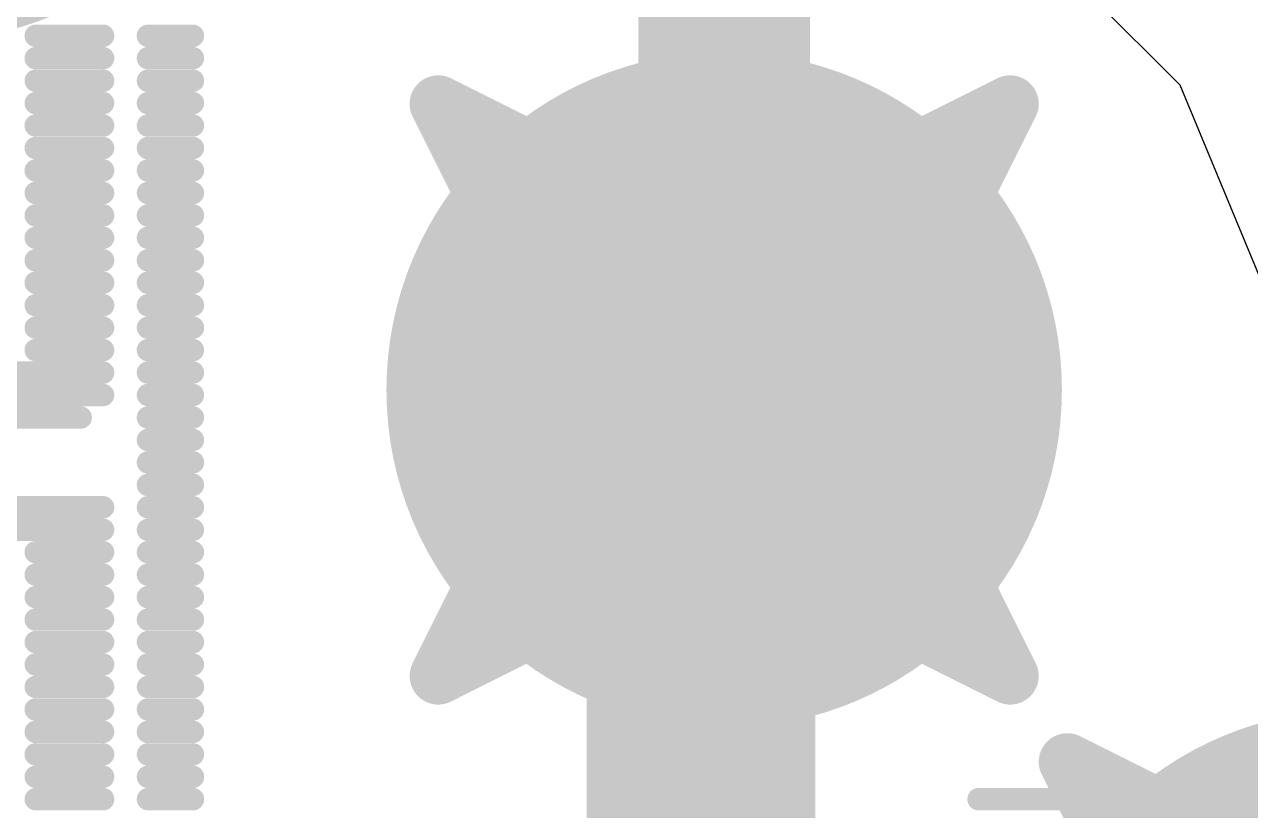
# Model space of a CAD drawing. Header units: inches. Extents: x -8 to 386, y -12 to 64.
# Drawn here: x 13.628 to 14.717, y 3.843 to 4.541 of the extents above; entities that cross this region are included whole.
import ezdxf

# ---------------------------------------------------------------- set-up
doc = ezdxf.new("R2010")
doc.units = ezdxf.units.IN
for name, color, linetype in [('Board_outline', 216, 'Continuous'), ('Bottom Layer', 5, 'Continuous'), ('Bottom Overlay', 54, 'Continuous'), ('Drill Drawing', 1, 'Continuous'), ('Top Layer', 1, 'Continuous'), ('Via Holes', 16, 'Continuous')]:
    doc.layers.add(name, color=color, linetype=linetype)

msp = doc.modelspace()

# ---------------------------------------------------------------- hatches: boundary and pattern name
at = {"layer": 'Bottom Layer'}
h = msp.add_hatch(color=5, dxfattribs=at)
edge = h.paths.add_edge_path()
edge.add_arc((13.5382, 4.826), 0.3, 0, 360)
h = msp.add_hatch(color=5, dxfattribs=at)
edge = h.paths.add_edge_path()
edge.add_arc((14.2494, 4.2164), 0.3, 0, 360)
h = msp.add_hatch(color=5, dxfattribs=at)
edge = h.paths.add_edge_path()
edge.add_arc((14.8082, 3.6322), 0.3, 0, 360)
at = {"layer": 'Top Layer'}
h = msp.add_hatch(color=1, dxfattribs=at)
edge = h.paths.add_edge_path()
edge.add_arc((13.5382, 4.826), 0.3, 0, 360)
h = msp.add_hatch(color=1, dxfattribs=at)
edge = h.paths.add_edge_path()
edge.add_arc((14.2494, 4.2164), 0.3, 0, 360)
h = msp.add_hatch(color=1, dxfattribs=at)
edge = h.paths.add_edge_path()
edge.add_arc((14.8082, 3.6322), 0.3, 0, 360)
at = {"layer": 'Via Holes'}
h = msp.add_hatch(color=7, dxfattribs=at)
edge = h.paths.add_edge_path()
edge.add_arc((14.2494, 4.2164), 0.15, 0, 360)

# ---------------------------------------------------------------- linework, layer by layer
at = {"layer": 'Board_outline'}
msp.add_lwpolyline([(37.5368, 13.3604, 0.254, 0.254, 1), (-7.4632, 13.3604, 0.254, 0.254, 1)], format="xyseb", close=True, dxfattribs=at)
at = {"layer": 'Bottom Layer'}
msp.add_lwpolyline([(14.2494, 4.2164, 0.1524, 0.1524, 0), (14.2494, 4.8808, 0.1524, 0.1524, 0)], format="xyseb", dxfattribs=at)
msp.add_lwpolyline([(14.2113, 4.2164, 0.0762, 0.0762, 1), (14.2875, 4.2164, 0.0762, 0.0762, 1)], format="xyseb", close=True, dxfattribs=at)
at = {"layer": 'Bottom Overlay'}
for points in [[(13.6379, 4.5309, 0.0199, 0.0199, 0), (13.6977, 4.5309, 0.0199, 0.0199, 0)], [(13.7376, 4.5309, 0.0199, 0.0199, 0), (13.7775, 4.5309, 0.0199, 0.0199, 0)], [(13.6379, 4.511, 0.0199, 0.0199, 0), (13.6977, 4.511, 0.0199, 0.0199, 0)], [(13.7376, 4.511, 0.0199, 0.0199, 0), (13.7775, 4.511, 0.0199, 0.0199, 0)], [(13.6379, 4.491, 0.0199, 0.0199, 0), (13.6977, 4.491, 0.0199, 0.0199, 0)], [(13.7376, 4.491, 0.0199, 0.0199, 0), (13.7775, 4.491, 0.0199, 0.0199, 0)], [(13.6379, 4.4711, 0.0199, 0.0199, 0), (13.6977, 4.4711, 0.0199, 0.0199, 0)], [(13.7376, 4.4711, 0.0199, 0.0199, 0), (13.7775, 4.4711, 0.0199, 0.0199, 0)], [(13.6379, 4.4512, 0.0199, 0.0199, 0), (13.6977, 4.4512, 0.0199, 0.0199, 0)], [(13.7376, 4.4512, 0.0199, 0.0199, 0), (13.7775, 4.4512, 0.0199, 0.0199, 0)], [(13.6379, 4.4312, 0.0199, 0.0199, 0), (13.6977, 4.4312, 0.0199, 0.0199, 0)], [(13.7376, 4.4312, 0.0199, 0.0199, 0), (13.7775, 4.4312, 0.0199, 0.0199, 0)], [(13.6379, 4.4113, 0.0199, 0.0199, 0), (13.6977, 4.4113, 0.0199, 0.0199, 0)], [(13.7376, 4.4113, 0.0199, 0.0199, 0), (13.7775, 4.4113, 0.0199, 0.0199, 0)], [(13.6379, 4.3913, 0.0199, 0.0199, 0), (13.6977, 4.3913, 0.0199, 0.0199, 0)], [(13.7376, 4.3913, 0.0199, 0.0199, 0), (13.7775, 4.3913, 0.0199, 0.0199, 0)], [(13.6379, 4.3714, 0.0199, 0.0199, 0), (13.6977, 4.3714, 0.0199, 0.0199, 0)], [(13.7376, 4.3714, 0.0199, 0.0199, 0), (13.7775, 4.3714, 0.0199, 0.0199, 0)], [(13.6379, 4.3515, 0.0199, 0.0199, 0), (13.6977, 4.3515, 0.0199, 0.0199, 0)], [(13.7376, 4.3515, 0.0199, 0.0199, 0), (13.7775, 4.3515, 0.0199, 0.0199, 0)], [(13.6379, 4.3315, 0.0199, 0.0199, 0), (13.6977, 4.3315, 0.0199, 0.0199, 0)], [(13.7376, 4.3315, 0.0199, 0.0199, 0), (13.7775, 4.3315, 0.0199, 0.0199, 0)], [(13.6379, 4.3116, 0.0199, 0.0199, 0), (13.6977, 4.3116, 0.0199, 0.0199, 0)], [(13.7376, 4.3116, 0.0199, 0.0199, 0), (13.7775, 4.3116, 0.0199, 0.0199, 0)], [(13.6379, 4.2916, 0.0199, 0.0199, 0), (13.6977, 4.2916, 0.0199, 0.0199, 0)], [(13.7376, 4.2916, 0.0199, 0.0199, 0), (13.7775, 4.2916, 0.0199, 0.0199, 0)], [(13.6379, 4.2717, 0.0199, 0.0199, 0), (13.6977, 4.2717, 0.0199, 0.0199, 0)], [(13.7376, 4.2717, 0.0199, 0.0199, 0), (13.7775, 4.2717, 0.0199, 0.0199, 0)], [(13.6379, 4.2518, 0.0199, 0.0199, 0), (13.6977, 4.2518, 0.0199, 0.0199, 0)], [(13.7376, 4.2518, 0.0199, 0.0199, 0), (13.7775, 4.2518, 0.0199, 0.0199, 0)], [(12.3418, 4.2318, 0.0199, 0.0199, 0), (13.6977, 4.2318, 0.0199, 0.0199, 0)], [(13.7376, 4.2318, 0.0199, 0.0199, 0), (13.7775, 4.2318, 0.0199, 0.0199, 0)], [(12.3418, 4.2119, 0.0199, 0.0199, 0), (13.6977, 4.2119, 0.0199, 0.0199, 0)], [(13.7376, 4.2119, 0.0199, 0.0199, 0), (13.7775, 4.2119, 0.0199, 0.0199, 0)], [(12.3418, 4.1919, 0.0199, 0.0199, 0), (13.6778, 4.1919, 0.0199, 0.0199, 0)], [(13.7376, 4.1919, 0.0199, 0.0199, 0), (13.7775, 4.1919, 0.0199, 0.0199, 0)], [(13.7376, 4.172, 0.0199, 0.0199, 0), (13.7775, 4.172, 0.0199, 0.0199, 0)], [(13.7376, 4.1521, 0.0199, 0.0199, 0), (13.7775, 4.1521, 0.0199, 0.0199, 0)], [(13.7376, 4.1321, 0.0199, 0.0199, 0), (13.7775, 4.1321, 0.0199, 0.0199, 0)], [(12.3418, 4.1122, 0.0199, 0.0199, 0), (13.6977, 4.1122, 0.0199, 0.0199, 0)], [(13.7376, 4.1122, 0.0199, 0.0199, 0), (13.7775, 4.1122, 0.0199, 0.0199, 0)], [(12.3418, 4.0922, 0.0199, 0.0199, 0), (13.6977, 4.0922, 0.0199, 0.0199, 0)], [(13.7376, 4.0922, 0.0199, 0.0199, 0), (13.7775, 4.0922, 0.0199, 0.0199, 0)], [(13.6379, 4.0723, 0.0199, 0.0199, 0), (13.6977, 4.0723, 0.0199, 0.0199, 0)], [(13.7376, 4.0723, 0.0199, 0.0199, 0), (13.7775, 4.0723, 0.0199, 0.0199, 0)], [(13.6379, 4.0524, 0.0199, 0.0199, 0), (13.6977, 4.0524, 0.0199, 0.0199, 0)], [(13.7376, 4.0524, 0.0199, 0.0199, 0), (13.7775, 4.0524, 0.0199, 0.0199, 0)], [(13.6379, 4.0324, 0.0199, 0.0199, 0), (13.6977, 4.0324, 0.0199, 0.0199, 0)], [(13.7376, 4.0324, 0.0199, 0.0199, 0), (13.7775, 4.0324, 0.0199, 0.0199, 0)], [(13.6379, 4.0125, 0.0199, 0.0199, 0), (13.6977, 4.0125, 0.0199, 0.0199, 0)], [(13.7376, 4.0125, 0.0199, 0.0199, 0), (13.7775, 4.0125, 0.0199, 0.0199, 0)], [(13.6379, 3.9925, 0.0199, 0.0199, 0), (13.6977, 3.9925, 0.0199, 0.0199, 0)], [(13.7376, 3.9925, 0.0199, 0.0199, 0), (13.7775, 3.9925, 0.0199, 0.0199, 0)], [(13.6379, 3.9726, 0.0199, 0.0199, 0), (13.6977, 3.9726, 0.0199, 0.0199, 0)], [(13.7376, 3.9726, 0.0199, 0.0199, 0), (13.7775, 3.9726, 0.0199, 0.0199, 0)], [(13.6379, 3.9527, 0.0199, 0.0199, 0), (13.6977, 3.9527, 0.0199, 0.0199, 0)], [(13.7376, 3.9527, 0.0199, 0.0199, 0), (13.7775, 3.9527, 0.0199, 0.0199, 0)], [(13.6379, 3.9327, 0.0199, 0.0199, 0), (13.6977, 3.9327, 0.0199, 0.0199, 0)], [(13.7376, 3.9327, 0.0199, 0.0199, 0), (13.7775, 3.9327, 0.0199, 0.0199, 0)], [(13.6379, 3.9128, 0.0199, 0.0199, 0), (13.6977, 3.9128, 0.0199, 0.0199, 0)], [(13.7376, 3.9128, 0.0199, 0.0199, 0), (13.7775, 3.9128, 0.0199, 0.0199, 0)], [(13.6379, 3.8928, 0.0199, 0.0199, 0), (13.6977, 3.8928, 0.0199, 0.0199, 0)], [(13.7376, 3.8928, 0.0199, 0.0199, 0), (13.7775, 3.8928, 0.0199, 0.0199, 0)], [(13.6379, 3.8729, 0.0199, 0.0199, 0), (13.6977, 3.8729, 0.0199, 0.0199, 0)], [(13.7376, 3.8729, 0.0199, 0.0199, 0), (13.7775, 3.8729, 0.0199, 0.0199, 0)], [(13.6379, 3.853, 0.0199, 0.0199, 0), (13.6977, 3.853, 0.0199, 0.0199, 0)], [(13.7376, 3.853, 0.0199, 0.0199, 0), (13.7775, 3.853, 0.0199, 0.0199, 0)], [(14.4754, 3.853, 0.0199, 0.0199, 0), (14.595, 3.853, 0.0199, 0.0199, 0)]]:
    msp.add_lwpolyline(points, format="xyseb", dxfattribs=at)
for points in [[(13.6329, 4.5309, 0.00997, 0.00997, 1), (13.6429, 4.5309, 0.00997, 0.00997, 1)], [(13.6927, 4.5309, 0.00997, 0.00997, 1), (13.7027, 4.5309, 0.00997, 0.00997, 1)], [(13.7326, 4.5309, 0.00997, 0.00997, 1), (13.7426, 4.5309, 0.00997, 0.00997, 1)], [(13.7725, 4.5309, 0.00997, 0.00997, 1), (13.7825, 4.5309, 0.00997, 0.00997, 1)], [(13.6329, 4.511, 0.00997, 0.00997, 1), (13.6429, 4.511, 0.00997, 0.00997, 1)], [(13.6927, 4.511, 0.00997, 0.00997, 1), (13.7027, 4.511, 0.00997, 0.00997, 1)], [(13.7326, 4.511, 0.00997, 0.00997, 1), (13.7426, 4.511, 0.00997, 0.00997, 1)], [(13.7725, 4.511, 0.00997, 0.00997, 1), (13.7825, 4.511, 0.00997, 0.00997, 1)], [(13.6329, 4.491, 0.00997, 0.00997, 1), (13.6429, 4.491, 0.00997, 0.00997, 1)], [(13.6927, 4.491, 0.00997, 0.00997, 1), (13.7027, 4.491, 0.00997, 0.00997, 1)], [(13.7326, 4.491, 0.00997, 0.00997, 1), (13.7426, 4.491, 0.00997, 0.00997, 1)], [(13.7725, 4.491, 0.00997, 0.00997, 1), (13.7825, 4.491, 0.00997, 0.00997, 1)], [(13.6329, 4.4711, 0.00997, 0.00997, 1), (13.6429, 4.4711, 0.00997, 0.00997, 1)], [(13.6927, 4.4711, 0.00997, 0.00997, 1), (13.7027, 4.4711, 0.00997, 0.00997, 1)], [(13.7326, 4.4711, 0.00997, 0.00997, 1), (13.7426, 4.4711, 0.00997, 0.00997, 1)], [(13.7725, 4.4711, 0.00997, 0.00997, 1), (13.7825, 4.4711, 0.00997, 0.00997, 1)], [(13.6329, 4.4512, 0.00997, 0.00997, 1), (13.6429, 4.4512, 0.00997, 0.00997, 1)], [(13.6927, 4.4512, 0.00997, 0.00997, 1), (13.7027, 4.4512, 0.00997, 0.00997, 1)], [(13.7326, 4.4512, 0.00997, 0.00997, 1), (13.7426, 4.4512, 0.00997, 0.00997, 1)], [(13.7725, 4.4512, 0.00997, 0.00997, 1), (13.7825, 4.4512, 0.00997, 0.00997, 1)], [(13.6329, 4.4312, 0.00997, 0.00997, 1), (13.6429, 4.4312, 0.00997, 0.00997, 1)], [(13.6927, 4.4312, 0.00997, 0.00997, 1), (13.7027, 4.4312, 0.00997, 0.00997, 1)], [(13.7326, 4.4312, 0.00997, 0.00997, 1), (13.7426, 4.4312, 0.00997, 0.00997, 1)], [(13.7725, 4.4312, 0.00997, 0.00997, 1), (13.7825, 4.4312, 0.00997, 0.00997, 1)], [(13.6329, 4.4113, 0.00997, 0.00997, 1), (13.6429, 4.4113, 0.00997, 0.00997, 1)], [(13.6927, 4.4113, 0.00997, 0.00997, 1), (13.7027, 4.4113, 0.00997, 0.00997, 1)], [(13.7326, 4.4113, 0.00997, 0.00997, 1), (13.7426, 4.4113, 0.00997, 0.00997, 1)], [(13.7725, 4.4113, 0.00997, 0.00997, 1), (13.7825, 4.4113, 0.00997, 0.00997, 1)], [(13.6329, 4.3913, 0.00997, 0.00997, 1), (13.6429, 4.3913, 0.00997, 0.00997, 1)], [(13.6927, 4.3913, 0.00997, 0.00997, 1), (13.7027, 4.3913, 0.00997, 0.00997, 1)], [(13.7326, 4.3913, 0.00997, 0.00997, 1), (13.7426, 4.3913, 0.00997, 0.00997, 1)], [(13.7725, 4.3913, 0.00997, 0.00997, 1), (13.7825, 4.3913, 0.00997, 0.00997, 1)], [(13.6329, 4.3714, 0.00997, 0.00997, 1), (13.6429, 4.3714, 0.00997, 0.00997, 1)], [(13.6927, 4.3714, 0.00997, 0.00997, 1), (13.7027, 4.3714, 0.00997, 0.00997, 1)], [(13.7326, 4.3714, 0.00997, 0.00997, 1), (13.7426, 4.3714, 0.00997, 0.00997, 1)], [(13.7725, 4.3714, 0.00997, 0.00997, 1), (13.7825, 4.3714, 0.00997, 0.00997, 1)], [(13.6329, 4.3515, 0.00997, 0.00997, 1), (13.6429, 4.3515, 0.00997, 0.00997, 1)], [(13.6927, 4.3515, 0.00997, 0.00997, 1), (13.7027, 4.3515, 0.00997, 0.00997, 1)], [(13.7326, 4.3515, 0.00997, 0.00997, 1), (13.7426, 4.3515, 0.00997, 0.00997, 1)], [(13.7725, 4.3515, 0.00997, 0.00997, 1), (13.7825, 4.3515, 0.00997, 0.00997, 1)], [(13.6329, 4.3315, 0.00997, 0.00997, 1), (13.6429, 4.3315, 0.00997, 0.00997, 1)], [(13.6927, 4.3315, 0.00997, 0.00997, 1), (13.7027, 4.3315, 0.00997, 0.00997, 1)], [(13.7326, 4.3315, 0.00997, 0.00997, 1), (13.7426, 4.3315, 0.00997, 0.00997, 1)], [(13.7725, 4.3315, 0.00997, 0.00997, 1), (13.7825, 4.3315, 0.00997, 0.00997, 1)], [(13.6329, 4.3116, 0.00997, 0.00997, 1), (13.6429, 4.3116, 0.00997, 0.00997, 1)], [(13.6927, 4.3116, 0.00997, 0.00997, 1), (13.7027, 4.3116, 0.00997, 0.00997, 1)], [(13.7326, 4.3116, 0.00997, 0.00997, 1), (13.7426, 4.3116, 0.00997, 0.00997, 1)], [(13.7725, 4.3116, 0.00997, 0.00997, 1), (13.7825, 4.3116, 0.00997, 0.00997, 1)], [(13.6329, 4.2916, 0.00997, 0.00997, 1), (13.6429, 4.2916, 0.00997, 0.00997, 1)], [(13.6927, 4.2916, 0.00997, 0.00997, 1), (13.7027, 4.2916, 0.00997, 0.00997, 1)], [(13.7326, 4.2916, 0.00997, 0.00997, 1), (13.7426, 4.2916, 0.00997, 0.00997, 1)], [(13.7725, 4.2916, 0.00997, 0.00997, 1), (13.7825, 4.2916, 0.00997, 0.00997, 1)], [(13.6329, 4.2717, 0.00997, 0.00997, 1), (13.6429, 4.2717, 0.00997, 0.00997, 1)], [(13.6927, 4.2717, 0.00997, 0.00997, 1), (13.7027, 4.2717, 0.00997, 0.00997, 1)], [(13.7326, 4.2717, 0.00997, 0.00997, 1), (13.7426, 4.2717, 0.00997, 0.00997, 1)], [(13.7725, 4.2717, 0.00997, 0.00997, 1), (13.7825, 4.2717, 0.00997, 0.00997, 1)], [(13.6329, 4.2518, 0.00997, 0.00997, 1), (13.6429, 4.2518, 0.00997, 0.00997, 1)], [(13.6927, 4.2518, 0.00997, 0.00997, 1), (13.7027, 4.2518, 0.00997, 0.00997, 1)], [(13.7326, 4.2518, 0.00997, 0.00997, 1), (13.7426, 4.2518, 0.00997, 0.00997, 1)], [(13.7725, 4.2518, 0.00997, 0.00997, 1), (13.7825, 4.2518, 0.00997, 0.00997, 1)], [(13.6927, 4.2318, 0.00997, 0.00997, 1), (13.7027, 4.2318, 0.00997, 0.00997, 1)], [(13.7326, 4.2318, 0.00997, 0.00997, 1), (13.7426, 4.2318, 0.00997, 0.00997, 1)], [(13.7725, 4.2318, 0.00997, 0.00997, 1), (13.7825, 4.2318, 0.00997, 0.00997, 1)], [(13.6927, 4.2119, 0.00997, 0.00997, 1), (13.7027, 4.2119, 0.00997, 0.00997, 1)], [(13.7326, 4.2119, 0.00997, 0.00997, 1), (13.7426, 4.2119, 0.00997, 0.00997, 1)], [(13.7725, 4.2119, 0.00997, 0.00997, 1), (13.7825, 4.2119, 0.00997, 0.00997, 1)], [(13.6728, 4.1919, 0.00997, 0.00997, 1), (13.6828, 4.1919, 0.00997, 0.00997, 1)], [(13.7326, 4.1919, 0.00997, 0.00997, 1), (13.7426, 4.1919, 0.00997, 0.00997, 1)], [(13.7725, 4.1919, 0.00997, 0.00997, 1), (13.7825, 4.1919, 0.00997, 0.00997, 1)], [(13.7326, 4.172, 0.00997, 0.00997, 1), (13.7426, 4.172, 0.00997, 0.00997, 1)], [(13.7725, 4.172, 0.00997, 0.00997, 1), (13.7825, 4.172, 0.00997, 0.00997, 1)], [(13.7326, 4.1521, 0.00997, 0.00997, 1), (13.7426, 4.1521, 0.00997, 0.00997, 1)], [(13.7725, 4.1521, 0.00997, 0.00997, 1), (13.7825, 4.1521, 0.00997, 0.00997, 1)], [(13.7326, 4.1321, 0.00997, 0.00997, 1), (13.7426, 4.1321, 0.00997, 0.00997, 1)], [(13.7725, 4.1321, 0.00997, 0.00997, 1), (13.7825, 4.1321, 0.00997, 0.00997, 1)], [(13.6927, 4.1122, 0.00997, 0.00997, 1), (13.7027, 4.1122, 0.00997, 0.00997, 1)], [(13.7326, 4.1122, 0.00997, 0.00997, 1), (13.7426, 4.1122, 0.00997, 0.00997, 1)], [(13.7725, 4.1122, 0.00997, 0.00997, 1), (13.7825, 4.1122, 0.00997, 0.00997, 1)], [(13.6927, 4.0922, 0.00997, 0.00997, 1), (13.7027, 4.0922, 0.00997, 0.00997, 1)], [(13.7326, 4.0922, 0.00997, 0.00997, 1), (13.7426, 4.0922, 0.00997, 0.00997, 1)], [(13.7725, 4.0922, 0.00997, 0.00997, 1), (13.7825, 4.0922, 0.00997, 0.00997, 1)], [(13.6329, 4.0723, 0.00997, 0.00997, 1), (13.6429, 4.0723, 0.00997, 0.00997, 1)], [(13.6927, 4.0723, 0.00997, 0.00997, 1), (13.7027, 4.0723, 0.00997, 0.00997, 1)], [(13.7326, 4.0723, 0.00997, 0.00997, 1), (13.7426, 4.0723, 0.00997, 0.00997, 1)], [(13.7725, 4.0723, 0.00997, 0.00997, 1), (13.7825, 4.0723, 0.00997, 0.00997, 1)], [(13.6329, 4.0524, 0.00997, 0.00997, 1), (13.6429, 4.0524, 0.00997, 0.00997, 1)], [(13.6927, 4.0524, 0.00997, 0.00997, 1), (13.7027, 4.0524, 0.00997, 0.00997, 1)], [(13.7326, 4.0524, 0.00997, 0.00997, 1), (13.7426, 4.0524, 0.00997, 0.00997, 1)], [(13.7725, 4.0524, 0.00997, 0.00997, 1), (13.7825, 4.0524, 0.00997, 0.00997, 1)], [(13.6329, 4.0324, 0.00997, 0.00997, 1), (13.6429, 4.0324, 0.00997, 0.00997, 1)], [(13.6927, 4.0324, 0.00997, 0.00997, 1), (13.7027, 4.0324, 0.00997, 0.00997, 1)], [(13.7326, 4.0324, 0.00997, 0.00997, 1), (13.7426, 4.0324, 0.00997, 0.00997, 1)], [(13.7725, 4.0324, 0.00997, 0.00997, 1), (13.7825, 4.0324, 0.00997, 0.00997, 1)], [(13.6329, 4.0125, 0.00997, 0.00997, 1), (13.6429, 4.0125, 0.00997, 0.00997, 1)], [(13.6927, 4.0125, 0.00997, 0.00997, 1), (13.7027, 4.0125, 0.00997, 0.00997, 1)], [(13.7326, 4.0125, 0.00997, 0.00997, 1), (13.7426, 4.0125, 0.00997, 0.00997, 1)], [(13.7725, 4.0125, 0.00997, 0.00997, 1), (13.7825, 4.0125, 0.00997, 0.00997, 1)], [(13.6329, 3.9925, 0.00997, 0.00997, 1), (13.6429, 3.9925, 0.00997, 0.00997, 1)], [(13.6927, 3.9925, 0.00997, 0.00997, 1), (13.7027, 3.9925, 0.00997, 0.00997, 1)], [(13.7326, 3.9925, 0.00997, 0.00997, 1), (13.7426, 3.9925, 0.00997, 0.00997, 1)], [(13.7725, 3.9925, 0.00997, 0.00997, 1), (13.7825, 3.9925, 0.00997, 0.00997, 1)], [(13.6329, 3.9726, 0.00997, 0.00997, 1), (13.6429, 3.9726, 0.00997, 0.00997, 1)], [(13.6927, 3.9726, 0.00997, 0.00997, 1), (13.7027, 3.9726, 0.00997, 0.00997, 1)], [(13.7326, 3.9726, 0.00997, 0.00997, 1), (13.7426, 3.9726, 0.00997, 0.00997, 1)], [(13.7725, 3.9726, 0.00997, 0.00997, 1), (13.7825, 3.9726, 0.00997, 0.00997, 1)], [(13.6329, 3.9527, 0.00997, 0.00997, 1), (13.6429, 3.9527, 0.00997, 0.00997, 1)], [(13.6927, 3.9527, 0.00997, 0.00997, 1), (13.7027, 3.9527, 0.00997, 0.00997, 1)], [(13.7326, 3.9527, 0.00997, 0.00997, 1), (13.7426, 3.9527, 0.00997, 0.00997, 1)], [(13.7725, 3.9527, 0.00997, 0.00997, 1), (13.7825, 3.9527, 0.00997, 0.00997, 1)], [(13.6329, 3.9327, 0.00997, 0.00997, 1), (13.6429, 3.9327, 0.00997, 0.00997, 1)], [(13.6927, 3.9327, 0.00997, 0.00997, 1), (13.7027, 3.9327, 0.00997, 0.00997, 1)], [(13.7326, 3.9327, 0.00997, 0.00997, 1), (13.7426, 3.9327, 0.00997, 0.00997, 1)], [(13.7725, 3.9327, 0.00997, 0.00997, 1), (13.7825, 3.9327, 0.00997, 0.00997, 1)], [(13.6329, 3.9128, 0.00997, 0.00997, 1), (13.6429, 3.9128, 0.00997, 0.00997, 1)], [(13.6927, 3.9128, 0.00997, 0.00997, 1), (13.7027, 3.9128, 0.00997, 0.00997, 1)], [(13.7326, 3.9128, 0.00997, 0.00997, 1), (13.7426, 3.9128, 0.00997, 0.00997, 1)], [(13.7725, 3.9128, 0.00997, 0.00997, 1), (13.7825, 3.9128, 0.00997, 0.00997, 1)], [(13.6329, 3.8928, 0.00997, 0.00997, 1), (13.6429, 3.8928, 0.00997, 0.00997, 1)], [(13.6927, 3.8928, 0.00997, 0.00997, 1), (13.7027, 3.8928, 0.00997, 0.00997, 1)], [(13.7326, 3.8928, 0.00997, 0.00997, 1), (13.7426, 3.8928, 0.00997, 0.00997, 1)], [(13.7725, 3.8928, 0.00997, 0.00997, 1), (13.7825, 3.8928, 0.00997, 0.00997, 1)], [(13.6329, 3.8729, 0.00997, 0.00997, 1), (13.6429, 3.8729, 0.00997, 0.00997, 1)], [(13.6927, 3.8729, 0.00997, 0.00997, 1), (13.7027, 3.8729, 0.00997, 0.00997, 1)], [(13.7326, 3.8729, 0.00997, 0.00997, 1), (13.7426, 3.8729, 0.00997, 0.00997, 1)], [(13.7725, 3.8729, 0.00997, 0.00997, 1), (13.7825, 3.8729, 0.00997, 0.00997, 1)], [(13.6329, 3.853, 0.00997, 0.00997, 1), (13.6429, 3.853, 0.00997, 0.00997, 1)], [(13.6927, 3.853, 0.00997, 0.00997, 1), (13.7027, 3.853, 0.00997, 0.00997, 1)], [(13.7326, 3.853, 0.00997, 0.00997, 1), (13.7426, 3.853, 0.00997, 0.00997, 1)], [(13.7725, 3.853, 0.00997, 0.00997, 1), (13.7825, 3.853, 0.00997, 0.00997, 1)], [(14.4704, 3.853, 0.00997, 0.00997, 1), (14.4804, 3.853, 0.00997, 0.00997, 1)], [(14.59, 3.853, 0.00997, 0.00997, 1), (14.6, 3.853, 0.00997, 0.00997, 1)]]:
    msp.add_lwpolyline(points, format="xyseb", close=True, dxfattribs=at)
at = {"layer": 'Drill Drawing'}
for points in [[(13.9954, 4.4704, 0.0508, 0.0508, 0), (14.2494, 4.3434, 0.0508, 0.0508, 0)], [(13.9954, 4.4704, 0.0508, 0.0508, 0), (14.1224, 4.2164, 0.0508, 0.0508, 0)], [(14.2494, 4.3434, 0.0508, 0.0508, 0), (14.5034, 4.4704, 0.0508, 0.0508, 0)], [(14.3764, 4.2164, 0.0508, 0.0508, 0), (14.5034, 4.4704, 0.0508, 0.0508, 0)], [(13.9954, 3.9624, 0.0508, 0.0508, 0), (14.1224, 4.2164, 0.0508, 0.0508, 0)], [(14.3764, 4.2164, 0.0508, 0.0508, 0), (14.5034, 3.9624, 0.0508, 0.0508, 0)], [(13.9954, 3.9624, 0.0508, 0.0508, 0), (14.2494, 4.0894, 0.0508, 0.0508, 0)], [(14.2494, 4.0894, 0.0508, 0.0508, 0), (14.5034, 3.9624, 0.0508, 0.0508, 0)], [(14.5542, 3.8862, 0.0508, 0.0508, 0), (14.8082, 3.7592, 0.0508, 0.0508, 0)], [(14.5542, 3.8862, 0.0508, 0.0508, 0), (14.6812, 3.6322, 0.0508, 0.0508, 0)]]:
    msp.add_lwpolyline(points, format="xyseb", dxfattribs=at)
for points in [[(13.9827, 4.4704, 0.0254, 0.0254, 1), (14.0081, 4.4704, 0.0254, 0.0254, 1)], [(13.9827, 4.4704, 0.0254, 0.0254, 1), (14.0081, 4.4704, 0.0254, 0.0254, 1)], [(14.4907, 4.4704, 0.0254, 0.0254, 1), (14.5161, 4.4704, 0.0254, 0.0254, 1)], [(14.4907, 4.4704, 0.0254, 0.0254, 1), (14.5161, 4.4704, 0.0254, 0.0254, 1)], [(14.2367, 4.3434, 0.0254, 0.0254, 1), (14.2621, 4.3434, 0.0254, 0.0254, 1)], [(14.2367, 4.3434, 0.0254, 0.0254, 1), (14.2621, 4.3434, 0.0254, 0.0254, 1)], [(14.1097, 4.2164, 0.0254, 0.0254, 1), (14.1351, 4.2164, 0.0254, 0.0254, 1)], [(14.1097, 4.2164, 0.0254, 0.0254, 1), (14.1351, 4.2164, 0.0254, 0.0254, 1)], [(14.3637, 4.2164, 0.0254, 0.0254, 1), (14.3891, 4.2164, 0.0254, 0.0254, 1)], [(14.3637, 4.2164, 0.0254, 0.0254, 1), (14.3891, 4.2164, 0.0254, 0.0254, 1)], [(14.2367, 4.0894, 0.0254, 0.0254, 1), (14.2621, 4.0894, 0.0254, 0.0254, 1)], [(14.2367, 4.0894, 0.0254, 0.0254, 1), (14.2621, 4.0894, 0.0254, 0.0254, 1)], [(13.9827, 3.9624, 0.0254, 0.0254, 1), (14.0081, 3.9624, 0.0254, 0.0254, 1)], [(13.9827, 3.9624, 0.0254, 0.0254, 1), (14.0081, 3.9624, 0.0254, 0.0254, 1)], [(14.4907, 3.9624, 0.0254, 0.0254, 1), (14.5161, 3.9624, 0.0254, 0.0254, 1)], [(14.4907, 3.9624, 0.0254, 0.0254, 1), (14.5161, 3.9624, 0.0254, 0.0254, 1)], [(14.5415, 3.8862, 0.0254, 0.0254, 1), (14.5669, 3.8862, 0.0254, 0.0254, 1)], [(14.5415, 3.8862, 0.0254, 0.0254, 1), (14.5669, 3.8862, 0.0254, 0.0254, 1)]]:
    msp.add_lwpolyline(points, format="xyseb", close=True, dxfattribs=at)
at = {"layer": 'Top Layer'}
for p, q in [((14.6545, 4.4871), (14.5201, 4.6215)), ((14.7272, 4.3114), (14.6545, 4.4871))]:
    msp.add_line(p, q, dxfattribs=at)
for points in [[(14.2288, 4.1958, 0.2032, 0.2032, 0), (14.2494, 4.2164, 0.2032, 0.2032, 0)], [(14.2288, 2.9616, 0.2032, 0.2032, 0), (14.2288, 4.1958, 0.2032, 0.2032, 0)]]:
    msp.add_lwpolyline(points, format="xyseb", dxfattribs=at)
for points in [[(14.1986, 4.2164, 0.1016, 0.1016, 1), (14.3002, 4.2164, 0.1016, 0.1016, 1)], [(14.178, 4.1958, 0.1016, 0.1016, 1), (14.2796, 4.1958, 0.1016, 0.1016, 1)], [(14.178, 4.1958, 0.1016, 0.1016, 1), (14.2796, 4.1958, 0.1016, 0.1016, 1)]]:
    msp.add_lwpolyline(points, format="xyseb", close=True, dxfattribs=at)

doc.saveas('drawing.dxf')
